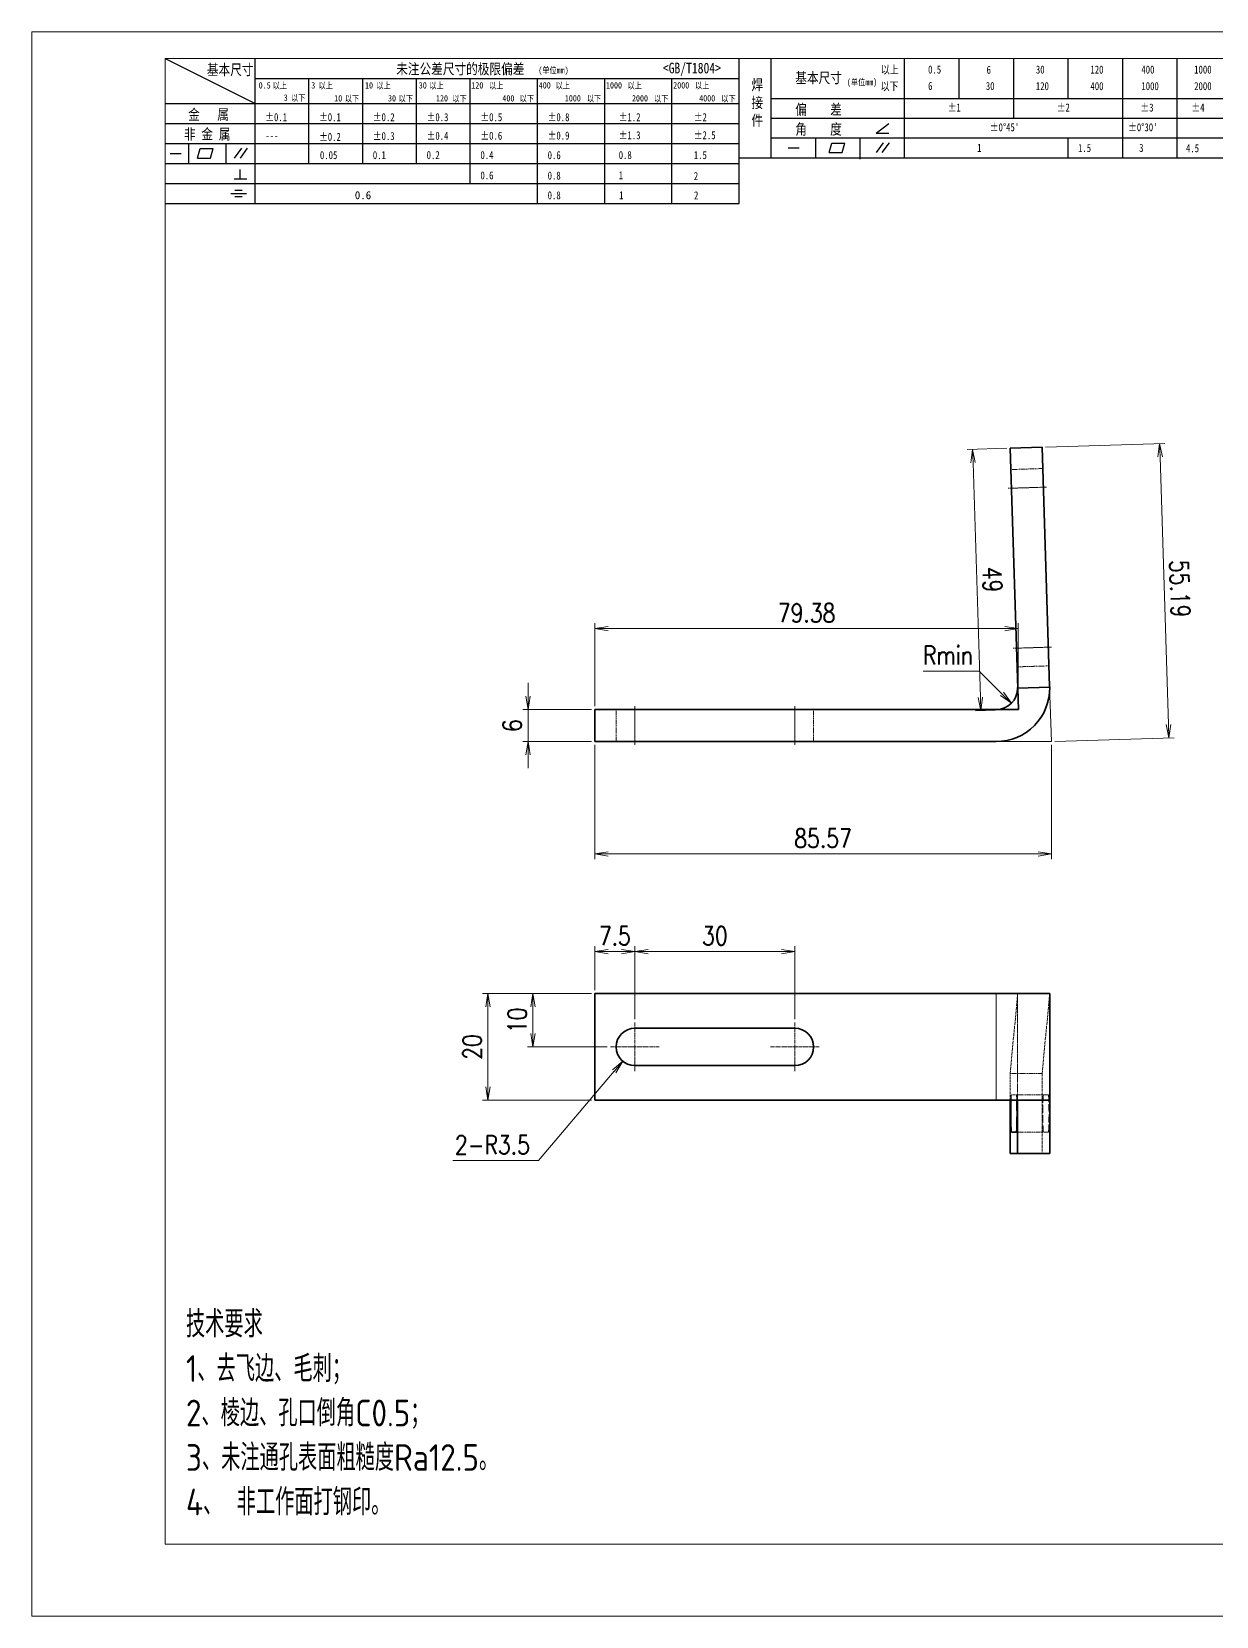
# Model space of a CAD drawing. Header units: millimetres. Extents: x 1333 to 142399, y -42879 to -5704.
# Drawn here: x 73342.3 to 73564.3, y -9398.6 to -9101.6 of the extents above; entities that cross this region are included whole.
import ezdxf

# ---------------------------------------------------------------- set-up
doc = ezdxf.new("R2010")
doc.units = ezdxf.units.MM
doc.header["$LTSCALE"] = 0.5
doc.linetypes.add('AM_ISO02W050x2', pattern=[3.75, 3, -0.75])
doc.linetypes.add('AM_ISO08W050x2', pattern=[9, 6, -0.75, 1.5, -0.75])
for name, color, linetype, lineweight in [('中心线', 2, 'AM_ISO08W050x2', 18), ('图框', 7, 'Continuous', 18), ('标注线', 3, 'Continuous', 18), ('粗实线', 7, 'Continuous', 35), ('虚线', 1, 'AM_ISO02W050x2', 18)]:
    doc.layers.add(name, color=color, linetype=linetype, lineweight=lineweight)
doc.layers.add('图\\M+19E79\\M+195B6\\M+18E9A', color=7, linetype='Continuous')
doc.layers.add('打印', color=7, linetype='Continuous', lineweight=15, plot=False)
doc.layers.add('打印-禁用', color=7, linetype='Continuous', lineweight=15, plot=False)
doc.styles.add('DIM', font='romans.shx', dxfattribs={"width": 0.8, "bigfont": 'bigfont.shx'})
doc.styles.add('国标', font='simfang.ttf', dxfattribs={"width": 0.8})
doc.styles.add('机械长仿宋', font='gbenor.shx', dxfattribs={"height": 1, "bigfont": 'gbcbig.shx'})
doc.dimstyles.new('XR 1-1$0', dxfattribs={"dimtxt": 3.5, "dimasz": 2.5, "dimexe": 1, "dimexo": 0.625, "dimgap": 1.2, "dimtad": 1, "dimzin": 9, "dimdsep": 46, "dimtxsty": 'DIM', "dimblk": 'OPEN', "dimcen": 0, "dimclrd": 8, "dimclre": 8, "dimclrt": 2, "dimazin": 2, "dimtfac": 0.5, "dimtmove": 0, "dimatfit": 3, "dimldrblk": 'OPEN', "dimfxl": 0, "dimtolj": 2, "dimlwd": 18, "dimlwe": 18, "dimarcsym": 0})
doc.dimstyles.new('XR 1-1$4', dxfattribs={"dimtxt": 3.5, "dimasz": 2.5, "dimexe": 1, "dimexo": 0.625, "dimgap": 1.2, "dimtad": 1, "dimtoh": 1, "dimdsep": 46, "dimtxsty": 'DIM', "dimblk": 'OPEN', "dimcen": 0, "dimclrd": 8, "dimclre": 8, "dimclrt": 2, "dimazin": 2, "dimtfac": 0.5, "dimtofl": 0, "dimtmove": 0, "dimatfit": 3, "dimldrblk": 'OPEN', "dimfxl": 0, "dimtolj": 2, "dimlwd": 18, "dimlwe": 18, "dimarcsym": 0})

# ---------------------------------------------------------------- blocks, each defined once
blk = doc.blocks.new('GZDEH零件A3图框V01版')
at = {"layer": '图\\M+19E79\\M+195B6\\M+18E9A', "color": 9}
for p, q in [((2882.49, -1554.46), (2899.37, -1562.92)), ((2899.37, -1581.67), (2899.37, -1554.46)), ((2990.09, -1581.67), (2990.09, -1554.46)), ((2996.09, -1573.08), (2996.09, -1554.46)), ((3021.09, -1561.98), (3021.09, -1554.46)), ((3031.31, -1561.98), (3031.31, -1554.46)), ((3041.53, -1561.98), (3041.53, -1554.46)), ((3051.75, -1561.98), (3051.75, -1554.46)), ((3061.98, -1561.98), (3061.98, -1554.46)), ((3072.2, -1561.98), (3072.2, -1554.46)), ((2899.37, -1558.24), (2990.09, -1558.24)), ((2909.45, -1574.17), (2909.45, -1558.24)), ((2919.53, -1574.17), (2919.53, -1558.24)), ((2929.61, -1574.17), (2929.61, -1558.24)), ((2939.69, -1577.92), (2939.69, -1558.24)), ((2952.29, -1581.67), (2952.29, -1558.24)), ((2964.89, -1581.67), (2964.89, -1558.24)), ((2977.49, -1581.67), (2977.49, -1558.24)), ((2996.09, -1561.98), (3113.09, -1561.98)), ((3021.09, -1573.08), (3021.09, -1561.98)), ((3041.53, -1565.68), (3041.53, -1561.98)), ((3061.98, -1573.08), (3061.98, -1561.98)), ((3072.2, -1573.08), (3072.2, -1561.98)), ((2882.49, -1562.92), (2990.09, -1562.92)), ((2882.49, -1566.67), (2990.09, -1566.67)), ((2996.09, -1565.68), (3113.09, -1565.68)), ((3015.75, -1568.51), (3018.15, -1566.66)), ((2882.49, -1570.42), (2990.09, -1570.42)), ((2886.92, -1574.12), (2886.92, -1570.42)), ((2893.91, -1574.12), (2893.91, -1570.42)), ((2996.09, -1569.38), (3113.09, -1569.38)), ((3004.42, -1573.08), (3004.42, -1569.38)), ((3006.97, -1572.12), (3007.45, -1570.33)), ((3007.45, -1570.33), (3009.86, -1570.33)), ((3009.39, -1572.12), (3009.86, -1570.33)), ((3012.75, -1573.08), (3012.75, -1569.38)), ((3015.75, -1568.51), (3018.15, -1568.51)), ((3015.81, -1572.12), (3017.15, -1570.26)), ((3016.89, -1572.12), (3018.23, -1570.26)), ((3051.75, -1573.08), (3051.75, -1569.38)), ((2883.43, -1572.27), (2885.49, -1572.27)), ((2888.59, -1573.16), (2889.07, -1571.37)), ((2888.59, -1573.16), (2891, -1573.16)), ((2889.07, -1571.37), (2891.48, -1571.37)), ((2891, -1573.16), (2891.48, -1571.37)), ((2895.52, -1573.16), (2896.85, -1571.3)), ((2896.6, -1573.16), (2897.94, -1571.3)), ((2990.09, -1573.08), (3113.09, -1573.08)), ((2999.26, -1571.23), (3001.32, -1571.23)), ((3006.97, -1572.12), (3009.39, -1572.12)), ((3012.75, -1573.33), (3012.75, -1573.08)), ((2882.49, -1574.17), (2990.09, -1574.17)), ((2895.42, -1577.05), (2897.81, -1577.05)), ((2896.58, -1577.05), (2896.58, -1575.28)), ((2882.49, -1577.92), (2990.09, -1577.92)), ((2894.79, -1579.77), (2897.77, -1579.77)), ((2895.57, -1579.17), (2896.92, -1579.17)), ((2882.49, -1581.67), (2990.09, -1581.67)), ((2895.57, -1580.37), (2896.93, -1580.37))]:
    blk.add_line(p, q, dxfattribs=at)
at = {"layer": '图框', "linetype": 'Continuous'}
for p, q in [((2882.49, -1554.46), (2882.49, -1832.96)), ((3272.49, -1554.46), (2882.49, -1554.46)), ((2882.49, -1832.96), (3272.49, -1832.96))]:
    blk.add_line(p, q, dxfattribs=at)
at = {"layer": '打印-禁用', "linetype": 'Continuous'}
for p, q in [((2857.49, -1549.46), (2857.49, -1846.46)), ((3277.49, -1549.46), (2857.49, -1549.46)), ((2857.49, -1846.46), (3277.49, -1846.46))]:
    blk.add_line(p, q, dxfattribs=at)
at = {"layer": '图\\M+19E79\\M+195B6\\M+18E9A', "color": 9, "style": '国标', "width": 0.8}
for s, height, p in [('基本尺寸', 2, (2890.33, -1557.58)), ('未注公差尺寸的极限偏差', 2, (2925.81, -1557.44)), ('<GB/T1804>', 2, (2975.78, -1557.27)), ('以上', 1.5, (3016.64, -1557.33)), ('0.5', 1.5, (3025.49, -1557.3)), ('6', 1.5, (3036.45, -1557.34)), ('30', 1.5, (3045.69, -1557.31)), ('120', 1.5, (3055.91, -1557.31)), ('400', 1.5, (3065.46, -1557.31)), ('1000', 1.5, (3075.36, -1557.31)), ('30', 1.2, (2930.04, -1560.11)), ('基本尺寸', 2, (3000.6, -1559.1)), ('以下', 1.5, (3016.58, -1560.43)), ('6', 1.5, (3025.49, -1560.38)), ('30', 1.5, (3036.31, -1560.39)), ('120', 1.5, (3045.69, -1560.41)), ('400', 1.5, (3055.91, -1560.41)), ('1000', 1.5, (3065.46, -1560.41)), ('2000', 1.5, (3075.36, -1560.41)), ('金   属', 2, (2886.82, -1565.98)), ('±0.1', 1.5, (2901.27, -1566.23)), ('±0.1', 1.5, (2911.35, -1566.23)), ('±0.2', 1.5, (2921.43, -1566.23)), ('±0.3', 1.5, (2931.51, -1566.23)), ('±0.5', 1.5, (2941.59, -1566.23)), ('±0.8', 1.5, (2954.19, -1566.23)), ('±1.2', 1.5, (2967.51, -1566.23)), ('±2', 1.5, (2981.58, -1566.23)), ('偏    差', 2, (3000.6, -1565.04)), ('±1', 1.5, (3029.16, -1564.42)), ('±2', 1.5, (3049.61, -1564.42)), ('±3', 1.5, (3065.3, -1564.42)), ('±4', 1.5, (3074.85, -1564.42)), ('非 金 属', 2, (2886.02, -1569.65)), ('±0.3', 1.5, (2921.43, -1569.77)), ('±0.4', 1.5, (2931.51, -1569.71)), ('±0.6', 1.5, (2941.59, -1569.71)), ('±0.9', 1.5, (2954.19, -1569.68)), ('±1.3', 1.5, (2967.51, -1569.62)), ('±2.5', 1.5, (2981.58, -1569.61)), ('角    度', 2, (3000.6, -1568.74)), ("±0%%D45'", 1.5, (3037.06, -1568.12)), ("±0%%D30'", 1.5, (3062.98, -1568.12)), ('---', 1.5, (2901.27, -1569.65)), ('±0.2', 1.5, (2911.35, -1569.92)), ('1', 1.5, (3034.69, -1571.98)), ('1.5', 1.5, (3053.59, -1572.01)), ('3', 1.5, (3065.05, -1571.98)), ('4.5', 1.5, (3073.82, -1572.05)), ('0.1', 1.5, (2921.43, -1573.34)), ('0.2', 1.5, (2931.51, -1573.33)), ('0.4', 1.5, (2941.59, -1573.33)), ('0.6', 1.5, (2954.19, -1573.35)), ('0.8', 1.5, (2967.51, -1573.33)), ('1.5', 1.5, (2981.58, -1573.34)), ('0.6', 1.5, (2941.59, -1577.14)), ('0.8', 1.5, (2954.19, -1577.17)), ('1', 1.5, (2967.51, -1577.12)), ('2', 1.5, (2981.58, -1577.26)), ('0.8', 1.5, (2954.19, -1580.87)), ('1', 1.5, (2967.59, -1580.86)), ('2', 1.5, (2981.62, -1580.89))]:
    blk.add_text(s, height=height, dxfattribs=at).set_placement(p)
at = {"layer": '图\\M+19E79\\M+195B6\\M+18E9A', "color": 9, "lineweight": 15, "style": '国标', "width": 0.8}
for s, p in [('(单位mm)', (2952.44, -1557.27)), ('0.5', (2900.03, -1560.11)), ('以上', (2902.64, -1560.16)), ('3', (2909.88, -1560.11)), ('以上', (2911.25, -1560.16)), ('10', (2919.96, -1560.11)), ('以上', (2922.09, -1560.16)), ('以上', (2932.02, -1560.16)), ('120', (2939.88, -1560.11)), ('以上', (2943.21, -1560.16)), ('400', (2952.52, -1560.11)), ('以上', (2955.68, -1560.16)), ('1000', (2965.12, -1560.11)), ('以上', (2969.16, -1560.16)), ('2000', (2977.72, -1560.11)), ('以上', (2981.8, -1560.16)), ('(单位mm)', (3010.27, -1559.51)), ('3', (2904.73, -1562.41)), ('以下', (2906.1, -1562.46)), ('10', (2914.19, -1562.54)), ('以下', (2916.18, -1562.59)), ('30', (2924.27, -1562.54)), ('以下', (2926.26, -1562.59)), ('120', (2933.26, -1562.54)), ('以下', (2936.34, -1562.59)), ('400', (2945.7, -1562.54)), ('以下', (2948.94, -1562.59)), ('1000', (2957.41, -1562.54)), ('以下', (2961.54, -1562.59)), ('2000', (2969.99, -1562.54)), ('以下', (2974.14, -1562.59)), ('4000', (2982.59, -1562.54)), ('以下', (2986.74, -1562.59))]:
    blk.add_text(s, height=1.2, dxfattribs=at).set_placement(p)
at = {"layer": '图\\M+19E79\\M+195B6\\M+18E9A', "color": 9, "lineweight": 13, "style": '国标'}
blk.add_text('0.6', height=1.5, dxfattribs=at).set_placement((2918.05, -1580.85))
at = {"layer": '图\\M+19E79\\M+195B6\\M+18E9A', "color": 9, "style": '国标'}
for s, insert, char_height, width, attachment_point in [('焊\\P接\\P件', (2992.39, -1558.41), 2, 3.1877, 1), ('0.05', (2911.51, -1573.37), 1.5, 5.1982, 7)]:
    blk.add_mtext(s, dxfattribs=dict(at, insert=insert, char_height=char_height, width=width, attachment_point=attachment_point))
blk = doc.blocks.new('DEH A3')
at = {"layer": '图框'}
blk.add_blockref('GZDEH零件A3图框V01版', (-2857.49, 1846.46), dxfattribs=at)
blk = doc.blocks.new('_Open')
at = {"color": 0, "linetype": 'ByBlock', "lineweight": -2}
for p, q in [((-1, 0.17), (0, 0)), ((-1, -0.17), (0, 0)), ((0, 0), (-1, 0))]:
    blk.add_line(p, q, dxfattribs=at)
blk = doc.blocks.new('*D60')
at = {"layer": 'Defpoints', "color": 0, "transparency": 16777216}
for p in [(73447.82, -9234.6), (73533.39, -9234.6), (73533.39, -9255.67)]:
    blk.add_point(p, dxfattribs=at)
at = {"layer": '标注线', "color": 8, "lineweight": 18, "transparency": 16777216}
for p, q in [((73447.82, -9235.22), (73447.82, -9256.67)), ((73533.39, -9235.22), (73533.39, -9256.67)), ((73450.32, -9255.67), (73530.89, -9255.67))]:
    blk.add_line(p, q, dxfattribs=at)
at = {"layer": '标注线', "color": 8, "lineweight": 18, "transparency": 16777216, "xscale": 2.5, "yscale": 2.5, "zscale": 2.5, "rotation": 180}
blk.add_blockref('_Open', (73447.82, -9255.67), dxfattribs=at)
at = {"layer": '标注线', "color": 8, "lineweight": 18, "transparency": 16777216, "xscale": 2.5, "yscale": 2.5, "zscale": 2.5}
blk.add_blockref('_Open', (73533.39, -9255.67), dxfattribs=at)
at = {"layer": '标注线', "color": 2, "transparency": 16777216, "insert": (73490.6, -9252.72), "char_height": 3.5, "attachment_point": 5, "style": 'DIM'}
blk.add_mtext('\\A2;85.57', dxfattribs=at)
blk = doc.blocks.new('*D61')
at = {"layer": 'Defpoints', "color": 0, "transparency": 16777216}
for p in [(73531.66, -9179.43), (73533.39, -9234.6), (73555.4, -9233.91)]:
    blk.add_point(p, dxfattribs=at)
at = {"layer": '标注线', "color": 8, "lineweight": 18, "transparency": 16777216}
for p, q in [((73532.29, -9179.42), (73554.68, -9178.72)), ((73553.76, -9181.25), (73555.32, -9231.41)), ((73534.01, -9234.58), (73556.4, -9233.88))]:
    blk.add_line(p, q, dxfattribs=at)
at = {"layer": '标注线', "color": 8, "lineweight": 18, "transparency": 16777216, "xscale": 2.5, "yscale": 2.5, "zscale": 2.5}
for p, rotation in [((73553.68, -9178.75), 91.79020188751707), ((73555.4, -9233.91), 271.7902018875171)]:
    blk.add_blockref('_Open', p, dxfattribs=dict(at, rotation=rotation))
at = {"layer": '标注线', "color": 2, "transparency": 16777216, "insert": (73557.48, -9205.95), "char_height": 3.5, "attachment_point": 5, "rotation": 271.7902, "style": 'DIM'}
blk.add_mtext('\\A2;55.19', dxfattribs=at)
blk = doc.blocks.new('*D69')
at = {"layer": 'Defpoints', "color": 0, "transparency": 16777216}
for p in [(73455.32, -9273.97), (73447.82, -9281.84), (73455.32, -9287.29)]:
    blk.add_point(p, dxfattribs=at)
at = {"layer": '标注线', "color": 8, "lineweight": 18, "transparency": 16777216}
for p, q in [((73447.82, -9281.21), (73447.82, -9272.97)), ((73450.32, -9273.97), (73452.82, -9273.97)), ((73455.32, -9286.66), (73455.32, -9272.97))]:
    blk.add_line(p, q, dxfattribs=at)
at = {"layer": '标注线', "color": 8, "lineweight": 18, "transparency": 16777216, "xscale": 2.5, "yscale": 2.5, "zscale": 2.5, "rotation": 180}
blk.add_blockref('_Open', (73447.82, -9273.97), dxfattribs=at)
at = {"layer": '标注线', "color": 8, "lineweight": 18, "transparency": 16777216, "xscale": 2.5, "yscale": 2.5, "zscale": 2.5}
blk.add_blockref('_Open', (73455.32, -9273.97), dxfattribs=at)
at = {"layer": '标注线', "color": 2, "transparency": 16777216, "insert": (73451.57, -9271.02), "char_height": 3.5, "attachment_point": 5, "style": 'DIM'}
blk.add_mtext('\\A2;7.5', dxfattribs=at)
blk = doc.blocks.new('*D70')
at = {"layer": 'Defpoints', "color": 0, "transparency": 16777216}
for p in [(73485.32, -9273.97), (73455.32, -9286.66), (73485.32, -9287.29)]:
    blk.add_point(p, dxfattribs=at)
at = {"layer": '标注线', "color": 8, "lineweight": 18, "transparency": 16777216}
for p, q in [((73455.32, -9286.04), (73455.32, -9272.97)), ((73457.82, -9273.97), (73482.82, -9273.97)), ((73485.32, -9286.66), (73485.32, -9272.97))]:
    blk.add_line(p, q, dxfattribs=at)
at = {"layer": '标注线', "color": 8, "lineweight": 18, "transparency": 16777216, "xscale": 2.5, "yscale": 2.5, "zscale": 2.5, "rotation": 180}
blk.add_blockref('_Open', (73455.32, -9273.97), dxfattribs=at)
at = {"layer": '标注线', "color": 8, "lineweight": 18, "transparency": 16777216, "xscale": 2.5, "yscale": 2.5, "zscale": 2.5}
blk.add_blockref('_Open', (73485.32, -9273.97), dxfattribs=at)
at = {"layer": '标注线', "color": 2, "transparency": 16777216, "insert": (73470.32, -9271.02), "char_height": 3.5, "attachment_point": 5, "style": 'DIM'}
blk.add_mtext('\\A2;30', dxfattribs=at)
blk = doc.blocks.new('*D71')
at = {"layer": 'Defpoints', "color": 0, "transparency": 16777216}
for p in [(73436.23, -9281.84), (73447.82, -9281.84), (73450.77, -9291.84)]:
    blk.add_point(p, dxfattribs=at)
at = {"layer": '标注线', "color": 8, "lineweight": 18, "transparency": 16777216}
for p, q in [((73447.19, -9281.84), (73435.23, -9281.84)), ((73436.23, -9289.34), (73436.23, -9284.34)), ((73450.14, -9291.84), (73435.23, -9291.84))]:
    blk.add_line(p, q, dxfattribs=at)
at = {"layer": '标注线', "color": 8, "lineweight": 18, "transparency": 16777216, "xscale": 2.5, "yscale": 2.5, "zscale": 2.5}
for p, rotation in [((73436.23, -9281.84), 90), ((73436.23, -9291.84), 270)]:
    blk.add_blockref('_Open', p, dxfattribs=dict(at, rotation=rotation))
at = {"layer": '标注线', "color": 2, "transparency": 16777216, "insert": (73433.28, -9286.84), "char_height": 3.5, "attachment_point": 5, "rotation": 90, "style": 'DIM'}
blk.add_mtext('\\A2;10', dxfattribs=at)
blk = doc.blocks.new('*D72')
at = {"layer": 'Defpoints', "color": 0, "transparency": 16777216}
for p in [(73447.82, -9281.84), (73427.79, -9301.84), (73447.82, -9301.84)]:
    blk.add_point(p, dxfattribs=at)
at = {"layer": '标注线', "color": 8, "lineweight": 18, "transparency": 16777216}
for p, q in [((73447.19, -9281.84), (73426.79, -9281.84)), ((73427.79, -9284.34), (73427.79, -9299.34)), ((73447.19, -9301.84), (73426.79, -9301.84))]:
    blk.add_line(p, q, dxfattribs=at)
at = {"layer": '标注线', "color": 8, "lineweight": 18, "transparency": 16777216, "xscale": 2.5, "yscale": 2.5, "zscale": 2.5}
for p, rotation in [((73427.79, -9281.84), 90), ((73427.79, -9301.84), 270)]:
    blk.add_blockref('_Open', p, dxfattribs=dict(at, rotation=rotation))
at = {"layer": '标注线', "color": 2, "transparency": 16777216, "insert": (73424.84, -9291.84), "char_height": 3.5, "attachment_point": 5, "rotation": 90, "style": 'DIM'}
blk.add_mtext('\\A2;20', dxfattribs=at)
blk = doc.blocks.new('*D73')
at = {"layer": 'Defpoints', "color": 0, "transparency": 16777216}
for p in [(73523.07, -9224.6), (73525.89, -9227.43)]:
    blk.add_point(p, dxfattribs=at)
at = {"layer": '标注线', "color": 8, "lineweight": 18, "transparency": 16777216}
for p, q in [((73509.33, -9221.39), (73519.86, -9221.39)), ((73519.86, -9221.39), (73524.13, -9225.66))]:
    blk.add_line(p, q, dxfattribs=at)
at = {"layer": '标注线', "color": 8, "lineweight": 18, "transparency": 16777216, "xscale": 2.5, "yscale": 2.5, "zscale": 2.5, "rotation": 314.9645782037333}
blk.add_blockref('_Open', (73525.89, -9227.43), dxfattribs=at)
at = {"layer": '标注线', "color": 2, "transparency": 16777216, "insert": (73514, -9218.44), "char_height": 3.5, "attachment_point": 5, "style": 'DIM'}
blk.add_mtext('\\A2;\\A2;Rmin', dxfattribs=at)
blk = doc.blocks.new('*D74')
at = {"layer": 'Defpoints', "color": 0, "transparency": 16777216}
for p in [(73435.3, -9228.6), (73447.82, -9228.6), (73447.82, -9234.6)]:
    blk.add_point(p, dxfattribs=at)
at = {"layer": '标注线', "color": 8, "lineweight": 18, "transparency": 16777216}
for p, q in [((73435.3, -9226.1), (73435.3, -9223.6)), ((73447.19, -9228.6), (73434.3, -9228.6)), ((73435.3, -9234.6), (73435.3, -9228.6)), ((73447.19, -9234.6), (73434.3, -9234.6)), ((73435.3, -9237.1), (73435.3, -9239.6))]:
    blk.add_line(p, q, dxfattribs=at)
at = {"layer": '标注线', "color": 8, "lineweight": 18, "transparency": 16777216, "xscale": 2.5, "yscale": 2.5, "zscale": 2.5}
for p, rotation in [((73435.3, -9228.6), 270), ((73435.3, -9234.6), 90)]:
    blk.add_blockref('_Open', p, dxfattribs=dict(at, rotation=rotation))
at = {"layer": '标注线', "color": 2, "transparency": 16777216, "insert": (73432.35, -9231.6), "char_height": 3.5, "attachment_point": 5, "rotation": 90, "style": 'DIM'}
blk.add_mtext('\\A2;6', dxfattribs=at)
blk = doc.blocks.new('*D75')
at = {"layer": 'Defpoints', "color": 0, "transparency": 16777216}
for p in [(73455.32, -9291.84), (73453.05, -9294.51)]:
    blk.add_point(p, dxfattribs=at)
at = {"layer": '标注线', "color": 8, "lineweight": 18, "transparency": 16777216}
for p, q in [((73437.24, -9313.13), (73451.43, -9296.41)), ((73421.24, -9313.13), (73437.24, -9313.13))]:
    blk.add_line(p, q, dxfattribs=at)
at = {"layer": '标注线', "color": 8, "lineweight": 18, "transparency": 16777216, "xscale": 2.5, "yscale": 2.5, "zscale": 2.5, "rotation": 49.66676907062897}
blk.add_blockref('_Open', (73453.05, -9294.51), dxfattribs=at)
at = {"layer": '标注线', "color": 2, "transparency": 16777216, "insert": (73428.64, -9310.18), "char_height": 3.5, "attachment_point": 5, "style": 'DIM'}
blk.add_mtext('\\A2;\\A2;2-R3.5', dxfattribs=at)
blk = doc.blocks.new('*D245')
at = {"layer": 'Defpoints', "color": 0, "transparency": 16777216}
for p in [(73518.62, -9179.84), (73525.66, -9179.62), (73527.19, -9228.6)]:
    blk.add_point(p, dxfattribs=at)
at = {"layer": '标注线', "color": 8, "lineweight": 18, "transparency": 16777216}
for p, q in [((73525.04, -9179.64), (73517.62, -9179.87)), ((73520.08, -9226.32), (73518.7, -9182.34)), ((73526.57, -9228.62), (73519.15, -9228.85))]:
    blk.add_line(p, q, dxfattribs=at)
at = {"layer": '标注线', "color": 8, "lineweight": 18, "transparency": 16777216, "xscale": 2.5, "yscale": 2.5, "zscale": 2.5}
for p, rotation in [((73518.62, -9179.84), 91.78971342770475), ((73520.15, -9228.82), 271.7897134277048)]:
    blk.add_blockref('_Open', p, dxfattribs=dict(at, rotation=rotation))
at = {"layer": '标注线', "color": 2, "transparency": 16777216, "insert": (73522.34, -9204.24), "char_height": 3.5, "attachment_point": 5, "rotation": 271.7897, "style": 'DIM'}
blk.add_mtext('\\A2;49', dxfattribs=at)
blk = doc.blocks.new('*D246')
at = {"layer": 'Defpoints', "color": 0, "transparency": 16777216}
for p in [(73527.19, -9213.44), (73447.82, -9228.6), (73527.19, -9228.6)]:
    blk.add_point(p, dxfattribs=at)
at = {"layer": '标注线', "color": 8, "lineweight": 18, "transparency": 16777216}
for p, q in [((73447.82, -9227.97), (73447.82, -9212.44)), ((73527.19, -9227.97), (73527.19, -9212.44)), ((73450.32, -9213.44), (73524.69, -9213.44))]:
    blk.add_line(p, q, dxfattribs=at)
at = {"layer": '标注线', "color": 8, "lineweight": 18, "transparency": 16777216, "xscale": 2.5, "yscale": 2.5, "zscale": 2.5, "rotation": 180}
blk.add_blockref('_Open', (73447.82, -9213.44), dxfattribs=at)
at = {"layer": '标注线', "color": 8, "lineweight": 18, "transparency": 16777216, "xscale": 2.5, "yscale": 2.5, "zscale": 2.5}
blk.add_blockref('_Open', (73527.19, -9213.44), dxfattribs=at)
at = {"layer": '标注线', "color": 2, "transparency": 16777216, "insert": (73487.51, -9210.49), "char_height": 3.5, "attachment_point": 5, "style": 'DIM'}
blk.add_mtext('\\A2;79.38', dxfattribs=at)

msp = doc.modelspace()

# ---------------------------------------------------------------- linework, layer by layer
at = {"layer": '中心线', "ltscale": 0.180019}
msp.add_line((73532.495, -9186.912), (73525.298, -9187.137), dxfattribs=at)
at = {"layer": '中心线', "ltscale": 0.180007}
msp.add_line((73533.433, -9216.897), (73526.236, -9217.122), dxfattribs=at)
at = {"layer": '中心线', "ltscale": 0.180006}
for p, q in [((73455.318, -9235.195), (73455.318, -9227.995)), ((73485.318, -9235.195), (73485.318, -9227.995))]:
    msp.add_line(p, q, dxfattribs=at)
at = {"layer": '中心线', "ltscale": 0.227499}
for p, q in [((73455.318, -9287.288), (73455.318, -9296.388)), ((73485.318, -9287.288), (73485.318, -9296.388))]:
    msp.add_line(p, q, dxfattribs=at)
at = {"layer": '中心线', "ltscale": 0.22749}
for p, q in [((73459.868, -9291.838), (73450.768, -9291.838)), ((73489.868, -9291.838), (73480.768, -9291.838))]:
    msp.add_line(p, q, dxfattribs=at)
at = {"layer": '打印'}
msp.add_lwpolyline([(73342.282, -9101.554), (73762.282, -9101.554), (73762.282, -9398.554), (73342.282, -9398.554)], close=True, dxfattribs=at)
at = {"layer": '标注线'}
for p, q in [((73533.385, -9234.596), (73533.063, -9224.283)), ((73523.068, -9234.596), (73533.385, -9234.596))]:
    msp.add_line(p, q, dxfattribs=at)
at = {"layer": '粗实线', "lineweight": 35, "ltscale": 0.15}
for p, q in [((73531.662, -9179.435), (73525.664, -9179.622)), ((73447.818, -9234.596), (73447.818, -9228.596))]:
    msp.add_line(p, q, dxfattribs=at)
at = {"layer": '粗实线', "lineweight": 35}
for p, q in [((73525.664, -9179.622), (73527.195, -9228.596)), ((73531.662, -9179.435), (73533.063, -9224.283)), ((73527.195, -9228.596), (73447.818, -9228.596)), ((73447.818, -9234.596), (73523.068, -9234.596)), ((73447.818, -9301.838), (73447.818, -9281.838)), ((73447.818, -9281.838), (73523.068, -9281.838)), ((73533.068, -9281.838), (73533.068, -9301.838)), ((73485.318, -9288.338), (73455.318, -9288.338)), ((73455.318, -9295.338), (73485.318, -9295.338)), ((73447.818, -9301.838), (73523.068, -9301.838))]:
    msp.add_line(p, q, dxfattribs=at)
at = {"layer": '粗实线', "lineweight": 35, "ltscale": 0.003247}
msp.add_line((73527.066, -9224.471), (73527.068, -9224.601), dxfattribs=at)
at = {"layer": '粗实线', "lineweight": 35, "ltscale": 0.150061}
msp.add_line((73533.067, -9224.413), (73527.068, -9224.601), dxfattribs=at)
at = {"layer": '粗实线', "lineweight": 35, "ltscale": 0.003248}
msp.add_line((73533.063, -9224.283), (73533.066, -9224.413), dxfattribs=at)
at = {"layer": '粗实线', "lineweight": 13}
msp.add_line((73523.068, -9281.838), (73523.068, -9301.838), dxfattribs=at)
at = {"layer": '粗实线', "lineweight": 35, "ltscale": 0.25}
for p, q in [((73533.068, -9281.838), (73523.068, -9281.838)), ((73533.068, -9301.838), (73523.068, -9301.838)), ((73527.068, -9301.838), (73527.068, -9311.838)), ((73533.067, -9301.838), (73533.066, -9311.838))]:
    msp.add_line(p, q, dxfattribs=at)
at = {"layer": '粗实线', "lineweight": 35, "ltscale": 0.249957}
msp.add_line((73525.664, -9301.838), (73525.664, -9311.837), dxfattribs=at)
at = {"layer": '粗实线', "lineweight": 13, "ltscale": 0.249992}
msp.add_line((73527.066, -9301.838), (73527.066, -9311.838), dxfattribs=at)
at = {"layer": '粗实线', "lineweight": 35, "ltscale": 0.023425}
msp.add_line((73526.836, -9307.838), (73525.899, -9307.837), dxfattribs=at)
at = {"layer": '粗实线', "lineweight": 35, "ltscale": 0.035034}
msp.add_line((73525.664, -9311.837), (73527.066, -9311.838), dxfattribs=at)
at = {"layer": '粗实线', "lineweight": 35, "ltscale": 4.88281e-05}
msp.add_line((73527.068, -9311.838), (73527.066, -9311.838), dxfattribs=at)
at = {"layer": '粗实线', "lineweight": 35, "ltscale": 0.149988}
msp.add_line((73527.068, -9311.838), (73533.067, -9311.838), dxfattribs=at)
at = {"layer": '粗实线', "lineweight": 35}
for centre, radius, start, end in [((73523.068, -9224.596), 10, 270, 1.0458), ((73523.068, -9224.596), 4, 270, 359.92916), ((73455.318, -9291.838), 3.5, 90, 270), ((73485.318, -9291.838), 3.5, 270, 90)]:
    msp.add_arc(centre, radius, start, end, dxfattribs=at)
for centre, start_param, end_param in [((73525.899, -9304.337), 0.775794, 3.1415614), ((73526.836, -9304.338), 3.1415614, 5.5077785)]:
    msp.add_ellipse(centre, major_axis=(0, 3.5), ratio=0.0312363, start_param=start_param, end_param=end_param, dxfattribs=at)
at = {"layer": '虚线', "ltscale": 0.15}
for p, q in [((73531.787, -9183.432), (73525.789, -9183.62)), ((73525.899, -9187.118), (73531.896, -9186.931)), ((73525.899, -9187.118), (73531.896, -9186.931)), ((73526.836, -9217.103), (73532.833, -9216.916)), ((73526.836, -9217.104), (73532.833, -9216.916)), ((73532.942, -9220.414), (73526.945, -9220.602)), ((73451.818, -9234.595), (73451.818, -9228.595)), ((73455.318, -9228.595), (73455.318, -9234.595)), ((73455.318, -9228.595), (73455.318, -9234.595)), ((73485.318, -9228.595), (73485.318, -9234.595)), ((73485.318, -9228.595), (73485.318, -9234.595)), ((73488.818, -9234.595), (73488.818, -9228.595))]:
    msp.add_line(p, q, dxfattribs=at)
at = {"layer": '虚线', "ltscale": 0.150061}
msp.add_line((73527.068, -9224.6), (73533.067, -9224.413), dxfattribs=at)
at = {"layer": '虚线'}
for p, q in [((73523.068, -9281.838), (73523.068, -9301.838)), ((73527.068, -9281.84), (73527.068, -9311.838)), ((73533.063, -9281.881), (73533.063, -9311.838))]:
    msp.add_line(p, q, dxfattribs=at)
at = {"layer": '虚线', "ltscale": 0.375521}
for p, q in [((73525.664, -9296.837), (73527.066, -9281.881)), ((73531.662, -9296.837), (73533.063, -9281.881))]:
    msp.add_line(p, q, dxfattribs=at)
at = {"layer": '虚线', "ltscale": 0.001083}
msp.add_line((73527.066, -9281.881), (73527.068, -9281.838), dxfattribs=at)
at = {"layer": '虚线', "ltscale": 0.498926}
msp.add_line((73527.066, -9281.881), (73527.066, -9301.838), dxfattribs=at)
at = {"layer": '虚线', "ltscale": 0.001085}
msp.add_line((73533.063, -9281.881), (73533.066, -9281.838), dxfattribs=at)
at = {"layer": '虚线', "ltscale": 0.125043}
msp.add_line((73525.664, -9296.837), (73525.664, -9301.838), dxfattribs=at)
at = {"layer": '虚线', "ltscale": 0.149927}
for p, q in [((73531.662, -9296.837), (73525.664, -9296.837)), ((73526.836, -9300.838), (73532.833, -9300.838)), ((73526.836, -9307.838), (73532.833, -9307.838))]:
    msp.add_line(p, q, dxfattribs=at)
at = {"layer": '虚线', "ltscale": 0.375}
msp.add_line((73531.662, -9296.837), (73531.662, -9311.837), dxfattribs=at)
at = {"layer": '虚线', "ltscale": 0.023425}
msp.add_line((73525.899, -9300.837), (73526.836, -9300.838), dxfattribs=at)
at = {"layer": '虚线'}
for centre, major_axis, start_param, end_param in [((73525.899, -9304.337), (0, 3.5), 6.283154, 7.0589793), ((73526.836, -9304.338), (0, 3.5), 5.5077785, 6.283154), ((73531.896, -9304.337), (0, -3.5), 3.1415614, 6.283154), ((73532.833, -9304.338), (0, -3.5), 6.283154, 9.4247467)]:
    msp.add_ellipse(centre, major_axis=major_axis, ratio=0.0312363, start_param=start_param, end_param=end_param, dxfattribs=at)

# ---------------------------------------------------------------- block references
at = {"layer": '图框'}
msp.add_blockref('DEH A3', (73342.282, -9398.554), dxfattribs=at)

# ---------------------------------------------------------------- texts
at = {"layer": '标注线', "color": 2, "insert": (73371.195, -9379.623), "char_height": 5, "width": 114.82461, "attachment_point": 7, "style": '机械长仿宋'}
msp.add_mtext('\\A2;技术要求\\P1、去飞边、毛刺；\\P2、棱边、孔口倒角C0.5；\\P3、未注通孔表面粗糙度Ra12.5。\\P{\\A0;4、\\C3; \\C2;非工作面打钢印。}', dxfattribs=at)

# ---------------------------------------------------------------- dimensions: what is measured, and where the dimension line sits
at = {"layer": '标注线'}
dim = msp.add_aligned_dim(p1=(73527.195, -9228.596), p2=(73525.664, -9179.622), distance=7.045, dimstyle='XR 1-1$0', override={"dimarcsym": 1}, dxfattribs=at)
dim.commit()
dim.dimension.update_dxf_attribs({"geometry": '*D245', "text_midpoint": (73522.337, -9204.237)})
dim = msp.add_linear_dim(base=(73555.401, -9233.908), p1=(73531.662, -9179.435), p2=(73533.385, -9234.596), angle=91.7902, dimstyle='XR 1-1$0', dxfattribs=at)
dim.commit()
dim.dimension.update_dxf_attribs({"geometry": '*D61', "text_midpoint": (73554.53, -9206.039), "dimtype": 160})
dim = msp.add_linear_dim(base=(73527.195, -9213.443), p1=(73447.818, -9228.596), p2=(73527.195, -9228.596), dimstyle='XR 1-1$0', override={"dimarcsym": 1}, dxfattribs=at)
dim.commit()
dim.dimension.update_dxf_attribs({"geometry": '*D246', "text_midpoint": (73487.506, -9210.493)})
for center, mpoint, text, picture, middle in [((73523.068, -9224.596), (73525.894, -9227.426), '\\A2;Rmin', '*D73', (73513.998, -9221.388)), ((73455.318, -9291.838), (73453.052, -9294.506), '\\A2;2-<>', '*D75', (73428.643, -9313.127))]:
    dim = msp.add_radius_dim(center=center, mpoint=mpoint, text=text, dimstyle='XR 1-1$4', override={"dimtxsty": 'DIM'}, dxfattribs=at)
    dim.commit()
    dim.dimension.update_dxf_attribs({"geometry": picture, "text_midpoint": middle, "dimtype": 164})
for base, p1, p2, picture, middle in [((73435.296, -9228.596), (73447.818, -9234.596), (73447.818, -9228.596), '*D74', (73432.346, -9231.596)), ((73427.792, -9301.838), (73447.818, -9281.838), (73447.818, -9301.838), '*D72', (73424.842, -9291.838)), ((73436.231, -9281.838), (73450.768, -9291.838), (73447.818, -9281.838), '*D71', (73433.281, -9286.838))]:
    dim = msp.add_linear_dim(base=base, p1=p1, p2=p2, angle=90, dimstyle='XR 1-1$0', dxfattribs=at)
    dim.commit()
    dim.dimension.update_dxf_attribs({"geometry": picture, "text_midpoint": middle})
for base, p1, p2, picture, middle in [((73533.385, -9255.675), (73447.818, -9234.596), (73533.385, -9234.596), '*D60', (73490.601, -9252.725)), ((73485.318, -9273.968), (73455.318, -9286.663), (73485.318, -9287.288), '*D70', (73470.318, -9271.018))]:
    dim = msp.add_linear_dim(base=base, p1=p1, p2=p2, dimstyle='XR 1-1$0', dxfattribs=at)
    dim.commit()
    dim.dimension.update_dxf_attribs({"geometry": picture, "text_midpoint": middle})
dim = msp.add_linear_dim(base=(73455.318, -9273.968), p1=(73447.818, -9281.838), p2=(73455.318, -9287.288), dimstyle='XR 1-1$0', dxfattribs=at)
dim.commit()
dim.dimension.update_dxf_attribs({"geometry": '*D69', "text_midpoint": (73451.568, -9273.968), "dimtype": 160})

doc.saveas('drawing.dxf')
